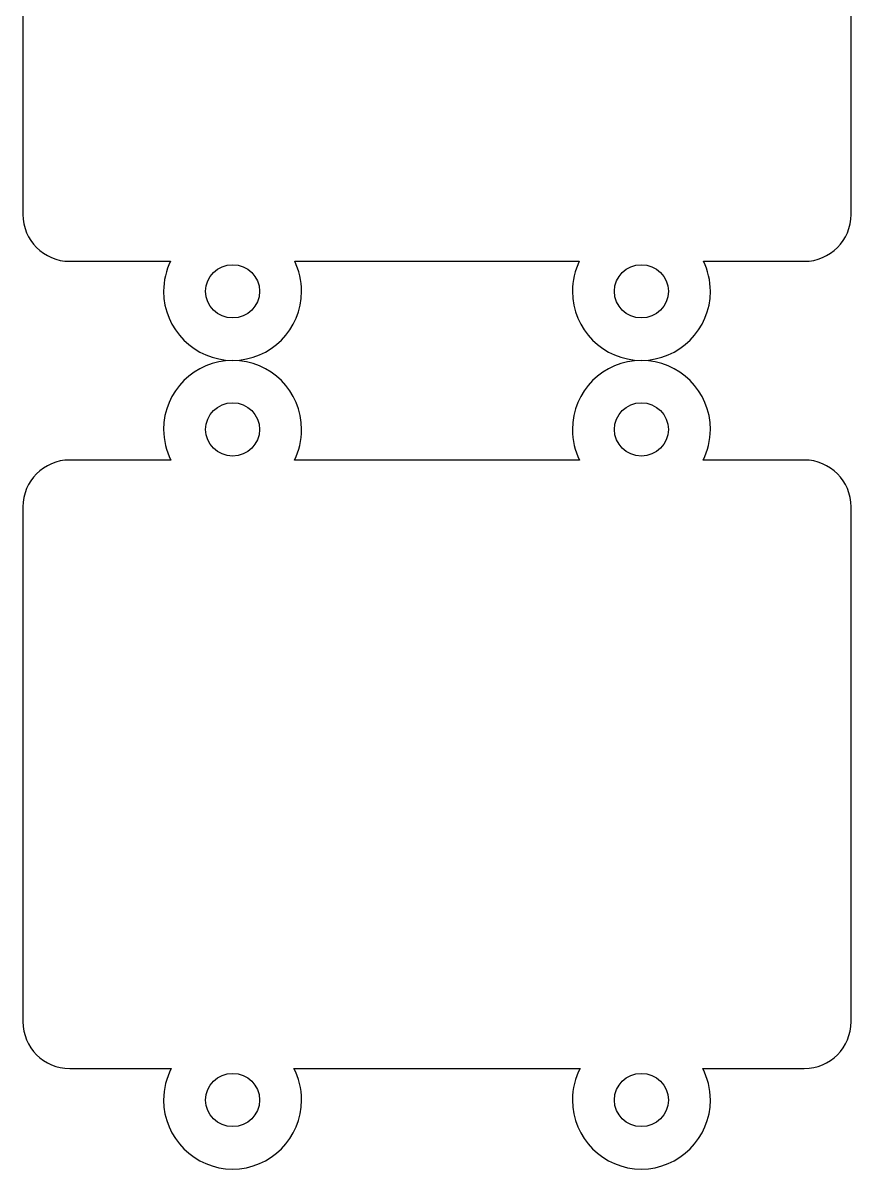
# Model space of a CAD drawing. Extents: x 0 to 978, y 1133 to 1701.
# Drawn here: x 0.1 to 126.9, y 1158.5 to 1333.8 of the extents above; entities that cross this region are included whole.
import ezdxf

# ---------------------------------------------------------------- set-up
doc = ezdxf.new("R2010")
doc.units = 0
doc.layers.add('H0115_Printing_02', color=7, linetype='CONTINUOUS')

msp = doc.modelspace()

# ---------------------------------------------------------------- linework, layer by layer
at = {"layer": 'H0115_Printing_02', "color": 1}
for points in [[(0.1252, 1364.156466), (0.1252, 1304.542467)], [(126.877197, 1304.542467), (126.877197, 1364.156466)], [(7.2932, 1297.373468), (22.718199, 1297.373468)], [(41.720199, 1297.373468), (85.282198, 1297.373468)], [(104.284197, 1297.373468), (119.709197, 1297.373468)], [(22.759199, 1266.973368), (7.2932, 1266.973368)], [(85.323198, 1266.973368), (41.679199, 1266.973368)], [(119.709197, 1266.973368), (104.243197, 1266.973368)], [(0.1252, 1259.804369), (0.1252, 1181.05337)], [(126.877197, 1181.05337), (126.877197, 1259.804369)], [(7.2932, 1173.884371), (22.829199, 1173.884371)], [(41.609199, 1173.884371), (85.393198, 1173.884371)], [(104.173197, 1173.884371), (119.709197, 1173.884371)]]:
    msp.add_lwpolyline(points, dxfattribs=at)
for points in [[(32.219199, 1288.705468)], [(94.783198, 1288.705468)], [(32.219199, 1267.576368)], [(94.783198, 1267.576368)], [(119.709197, 1266.973368)], [(32.219199, 1164.984371)], [(94.783198, 1164.984371)]]:
    msp.add_lwpolyline(points, close=True, dxfattribs=at)
for points in [[(0.1252, 1304.542467), (0.1252, 1300.583467), (3.3342, 1297.373468), (7.2932, 1297.373468)], [(119.709197, 1297.373468), (123.668197, 1297.373468), (126.877197, 1300.583467), (126.877197, 1304.542467)], [(22.718199, 1297.373468), (22.045199, 1295.983468), (21.656199, 1294.429468), (21.656199, 1292.781468)], [(28.087199, 1292.781468), (28.087199, 1295.032468), (29.937199, 1296.857468), (32.219199, 1296.857468)], [(32.219199, 1296.857468), (34.501199, 1296.857468), (36.351199, 1295.032468), (36.351199, 1292.781468)], [(42.782199, 1292.781468), (42.782199, 1294.429468), (42.393199, 1295.983468), (41.720199, 1297.373468)], [(85.282198, 1297.373468), (84.609198, 1295.983468), (84.220198, 1294.429468), (84.220198, 1292.781468)], [(90.651198, 1292.781468), (90.651198, 1295.032468), (92.501198, 1296.857468), (94.783198, 1296.857468)], [(94.783198, 1296.857468), (97.065198, 1296.857468), (98.915198, 1295.032468), (98.915198, 1292.781468)], [(105.346197, 1292.781468), (105.346197, 1294.429468), (104.957197, 1295.983468), (104.284197, 1297.373468)], [(21.656199, 1292.781468), (21.656199, 1286.946468), (26.385199, 1282.216468), (32.219199, 1282.216468)], [(32.219199, 1288.705468), (29.937199, 1288.705468), (28.087199, 1290.530468), (28.087199, 1292.781468)], [(36.351199, 1292.781468), (36.351199, 1290.530468), (34.501199, 1288.705468), (32.219199, 1288.705468)], [(32.219199, 1282.216468), (38.053199, 1282.216468), (42.782199, 1286.946468), (42.782199, 1292.781468)], [(84.220198, 1292.781468), (84.220198, 1286.946468), (88.949198, 1282.216468), (94.783198, 1282.216468)], [(94.783198, 1288.705468), (92.501198, 1288.705468), (90.651198, 1290.530468), (90.651198, 1292.781468)], [(98.915198, 1292.781468), (98.915198, 1290.530468), (97.065198, 1288.705468), (94.783198, 1288.705468)], [(94.783198, 1282.216468), (100.617197, 1282.216468), (105.346197, 1286.946468), (105.346197, 1292.781468)], [(32.219199, 1282.217368), (26.385199, 1282.217368), (21.656199, 1277.487368), (21.656199, 1271.652368)], [(42.782199, 1271.652368), (42.782199, 1277.487368), (38.053199, 1282.217368), (32.219199, 1282.217368)], [(94.783198, 1282.217368), (88.949198, 1282.217368), (84.220198, 1277.487368), (84.220198, 1271.652368)], [(105.346197, 1271.652368), (105.346197, 1277.487368), (100.617197, 1282.217368), (94.783198, 1282.217368)], [(28.087199, 1271.652368), (28.087199, 1273.903368), (29.937199, 1275.728368), (32.219199, 1275.728368)], [(32.219199, 1275.728368), (34.501199, 1275.728368), (36.351199, 1273.903368), (36.351199, 1271.652368)], [(90.651198, 1271.652368), (90.651198, 1273.903368), (92.501198, 1275.728368), (94.783198, 1275.728368)], [(94.783198, 1275.728368), (97.065198, 1275.728368), (98.915198, 1273.903368), (98.915198, 1271.652368)], [(21.656199, 1271.652368), (21.656199, 1269.970368), (22.060199, 1268.385368), (22.759199, 1266.973368)], [(32.219199, 1267.576368), (29.937199, 1267.576368), (28.087199, 1269.401368), (28.087199, 1271.652368)], [(36.351199, 1271.652368), (36.351199, 1269.401368), (34.501199, 1267.576368), (32.219199, 1267.576368)], [(41.679199, 1266.973368), (42.378199, 1268.385368), (42.782199, 1269.970368), (42.782199, 1271.652368)], [(84.220198, 1271.652368), (84.220198, 1269.970368), (84.624198, 1268.385368), (85.323198, 1266.973368)], [(94.783198, 1267.576368), (92.501198, 1267.576368), (90.651198, 1269.401368), (90.651198, 1271.652368)], [(98.915198, 1271.652368), (98.915198, 1269.401368), (97.065198, 1267.576368), (94.783198, 1267.576368)], [(104.243197, 1266.973368), (104.942197, 1268.385368), (105.346197, 1269.970368), (105.346197, 1271.652368)], [(7.2932, 1266.973368), (3.3342, 1266.973368), (0.1252, 1263.764368), (0.1252, 1259.804369)], [(126.877197, 1259.804369), (126.877197, 1263.764368), (123.668197, 1266.973368), (119.709197, 1266.973368)], [(0.1252, 1181.05337), (0.1252, 1177.094371), (3.3342, 1173.884371), (7.2932, 1173.884371)], [(119.709197, 1173.884371), (123.668197, 1173.884371), (126.877197, 1177.094371), (126.877197, 1181.05337)], [(22.829199, 1173.884371), (22.084199, 1172.437371), (21.656199, 1170.800371), (21.656199, 1169.060371)], [(28.087199, 1169.060371), (28.087199, 1171.311371), (29.937199, 1173.136371), (32.219199, 1173.136371)], [(32.219199, 1173.136371), (34.501199, 1173.136371), (36.351199, 1171.311371), (36.351199, 1169.060371)], [(42.782199, 1169.060371), (42.782199, 1170.800371), (42.354199, 1172.437371), (41.609199, 1173.884371)], [(85.393198, 1173.884371), (84.648198, 1172.437371), (84.220198, 1170.800371), (84.220198, 1169.060371)], [(90.651198, 1169.060371), (90.651198, 1171.311371), (92.501198, 1173.136371), (94.783198, 1173.136371)], [(94.783198, 1173.136371), (97.065198, 1173.136371), (98.915198, 1171.311371), (98.915198, 1169.060371)], [(105.346197, 1169.060371), (105.346197, 1170.800371), (104.918197, 1172.437371), (104.173197, 1173.884371)], [(21.656199, 1169.060371), (21.656199, 1163.225371), (26.385199, 1158.495371), (32.219199, 1158.495371)], [(32.219199, 1164.984371), (29.937199, 1164.984371), (28.087199, 1166.809371), (28.087199, 1169.060371)], [(36.351199, 1169.060371), (36.351199, 1166.809371), (34.501199, 1164.984371), (32.219199, 1164.984371)], [(32.219199, 1158.495371), (38.053199, 1158.495371), (42.782199, 1163.225371), (42.782199, 1169.060371)], [(84.220198, 1169.060371), (84.220198, 1163.225371), (88.949198, 1158.495371), (94.783198, 1158.495371)], [(94.783198, 1164.984371), (92.501198, 1164.984371), (90.651198, 1166.809371), (90.651198, 1169.060371)], [(98.915198, 1169.060371), (98.915198, 1166.809371), (97.065198, 1164.984371), (94.783198, 1164.984371)], [(94.783198, 1158.495371), (100.617197, 1158.495371), (105.346197, 1163.225371), (105.346197, 1169.060371)]]:
    msp.add_open_spline(points, degree=3, dxfattribs=at)

doc.saveas('drawing.dxf')
